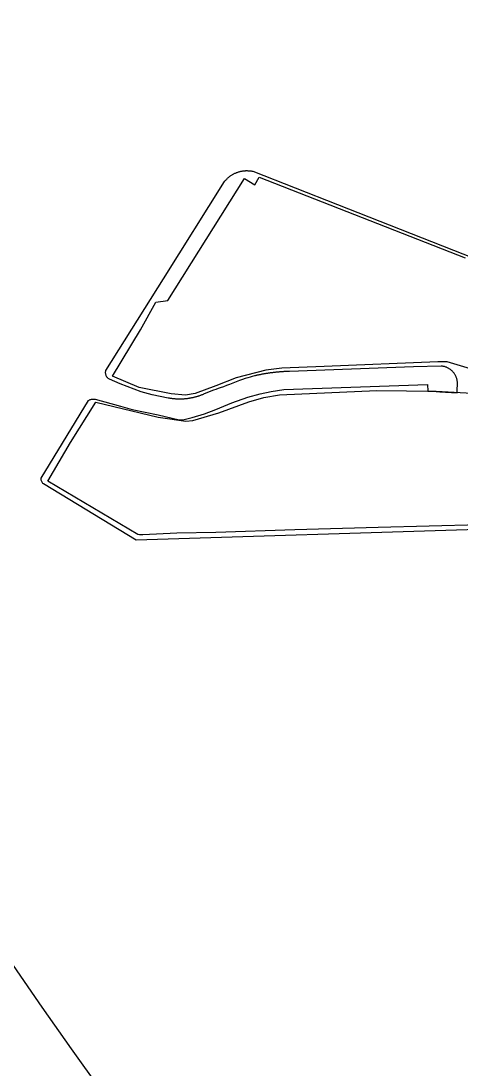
# Model space of a CAD drawing. Header units: metres. Extents: x 668617 to 675126, y 2286318 to 2293677.
# Drawn here: x 671365 to 671580, y 2290418 to 2290930 of the extents above; entities that cross this region are included whole.
import ezdxf

# ---------------------------------------------------------------- set-up
doc = ezdxf.new("R2010")
doc.units = ezdxf.units.M
doc.header["$MEASUREMENT"] = 0
for name, color, linetype in [('DMTG-BANQUETA', 252, 'Continuous'), ('DMTG-MANZANA', 253, 'Continuous'), ('DMTG-TRAZA-BASE', 7, 'Continuous'), ('DMTG_SECCIONES_VIALES', 250, 'Continuous')]:
    doc.layers.add(name, color=color, linetype=linetype)

# ---------------------------------------------------------------- blocks, each defined once
blk = doc.blocks.new('traza_base_proyecto')
at = {"layer": 'DMTG-BANQUETA', "linetype": 'Continuous', "lineweight": 25}
blk.add_polyline3d([(31.12, -1969.7, 0), (-135.79, -1974.82, 0), (-181.05, -1947.35, 0), (-181.31, -1947.11, 0), (-181.53, -1946.84, 0), (-181.73, -1946.54, 0), (-181.9, -1946.23, 0), (-182.02, -1945.9, 0), (-182.11, -1945.56, 0), (-182.16, -1945.21, 0), (-182.17, -1944.86, 0), (-182.15, -1944.51, 0), (-159.08, -1906.5, 0), (-158.77, -1906.36, 0), (-158.47, -1906.24, 0), (-158.14, -1906.12, 0), (-157.81, -1906.04, 0), (-157.49, -1905.97, 0), (-157.16, -1905.91, 0), (-156.81, -1905.87, 0), (-156.49, -1905.85, 0), (-156.15, -1905.84, 0), (-155.81, -1905.85, 0), (-143.45, -1909.39, 0), (-137.73, -1911.03, 0), (-125.05, -1913.62, 0), (-114.69, -1915.94, 0), (-112.95, -1915.96, 0), (-108.44, -1914.86, 0), (-102.33, -1913.14, 0), (-96.81, -1910.99, 0), (-89.01, -1907.67, 0), (-81.18, -1904.9, 0), (-75.23, -1903.28, 0), (-69.75, -1902.1, 0), (-63.52, -1901.16, 0), (6.64, -1898.77, 0), (6.76, -1902, 0), (6.75, -1902, 0), (10.85, -1902.24, 0), (12.69, -1902.34, 0), (21.09, -1902.83, 0), (21.12, -1901.53, 0), (21.27, -1898.37, 0), (21.26, -1898.05, 0), (21.24, -1897.73, 0), (21.2, -1897.41, 0), (21.16, -1897.09, 0), (21.12, -1896.77, 0), (21.05, -1896.46, 0), (20.97, -1896.14, 0), (20.88, -1895.83, 0), (20.78, -1895.53, 0), (20.67, -1895.22, 0), (20.55, -1894.93, 0), (20.42, -1894.62, 0), (20.27, -1894.34, 0), (20.12, -1894.06, 0), (19.95, -1893.79, 0), (19.77, -1893.52, 0), (19.59, -1893.25, 0), (19.39, -1893, 0), (19.19, -1892.75, 0), (18.97, -1892.51, 0), (18.75, -1892.27, 0), (18.52, -1892.05, 0), (18.27, -1891.83, 0), (18.03, -1891.62, 0), (17.78, -1891.43, 0), (17.52, -1891.24, 0), (17.25, -1891.06, 0), (16.97, -1890.9, 0), (16.69, -1890.74, 0), (16.4, -1890.59, 0), (16.11, -1890.46, 0), (15.81, -1890.33, 0), (15.51, -1890.22, 0), (15.21, -1890.12, 0), (14.9, -1890.02, 0), (14.58, -1889.94, 0), (14.27, -1889.87, 0), (13.94, -1889.82, 0), (13.63, -1889.78, 0), (13.31, -1889.74, 0), (-0.3, -1890.06, 0), (-60.8, -1892.35, 0), (-61.11, -1892.36, 0), (-61.43, -1892.37, 0), (-61.73, -1892.37, 0), (-62.03, -1892.39, 0), (-62.34, -1892.4, 0), (-62.65, -1892.41, 0), (-62.97, -1892.43, 0), (-63.27, -1892.45, 0), (-63.56, -1892.46, 0), (-63.88, -1892.48, 0), (-64.19, -1892.5, 0), (-64.5, -1892.52, 0), (-64.81, -1892.54, 0), (-65.11, -1892.57, 0), (-65.42, -1892.59, 0), (-65.73, -1892.62, 0), (-66.05, -1892.64, 0), (-66.35, -1892.67, 0), (-66.65, -1892.7, 0), (-66.96, -1892.73, 0), (-67.27, -1892.76, 0), (-67.57, -1892.79, 0), (-67.89, -1892.82, 0), (-68.19, -1892.86, 0), (-68.49, -1892.89, 0), (-68.8, -1892.93, 0), (-69.11, -1892.97, 0), (-69.41, -1893.01, 0), (-69.73, -1893.05, 0), (-70.02, -1893.09, 0), (-70.33, -1893.12, 0), (-70.65, -1893.17, 0), (-70.94, -1893.22, 0), (-71.26, -1893.26, 0), (-71.56, -1893.31, 0), (-71.86, -1893.35, 0), (-72.16, -1893.4, 0), (-72.47, -1893.45, 0), (-72.77, -1893.5, 0), (-73.08, -1893.56, 0), (-73.38, -1893.61, 0), (-73.69, -1893.66, 0), (-73.99, -1893.72, 0), (-74.3, -1893.77, 0), (-74.6, -1893.83, 0), (-74.9, -1893.89, 0), (-75.2, -1893.95, 0), (-75.5, -1894.01, 0), (-75.8, -1894.07, 0), (-76.11, -1894.12, 0), (-76.41, -1894.2, 0), (-76.71, -1894.26, 0), (-77.01, -1894.33, 0), (-77.31, -1894.4, 0), (-77.61, -1894.46, 0), (-77.93, -1894.53, 0), (-78.99, -1894.82, 0), (-80.06, -1895.11, 0), (-81.14, -1895.41, 0), (-82.49, -1895.82, 0), (-83.86, -1896.26, 0), (-85.21, -1896.73, 0), (-86.81, -1897.37, 0), (-88.44, -1898.05, 0), (-90.06, -1898.72, 0), (-91.58, -1899.28, 0), (-93.1, -1899.82, 0), (-94.64, -1900.37, 0), (-95.73, -1900.77, 0), (-96.83, -1901.18, 0), (-97.92, -1901.59, 0), (-102.5, -1903.35, 0), (-102.79, -1903.48, 0), (-103.06, -1903.6, 0), (-103.36, -1903.72, 0), (-103.65, -1903.84, 0), (-103.93, -1903.95, 0), (-104.23, -1904.06, 0), (-104.52, -1904.17, 0), (-104.81, -1904.27, 0), (-105.1, -1904.37, 0), (-105.4, -1904.47, 0), (-105.69, -1904.57, 0), (-105.99, -1904.66, 0), (-106.29, -1904.75, 0), (-106.59, -1904.83, 0), (-106.89, -1904.92, 0), (-107.19, -1904.99, 0), (-107.49, -1905.07, 0), (-107.79, -1905.14, 0), (-108.09, -1905.21, 0), (-108.4, -1905.28, 0), (-108.7, -1905.34, 0), (-109.01, -1905.4, 0), (-109.31, -1905.46, 0), (-109.62, -1905.51, 0), (-109.92, -1905.56, 0), (-110.23, -1905.61, 0), (-110.55, -1905.65, 0), (-110.85, -1905.69, 0), (-111.16, -1905.73, 0), (-111.48, -1905.76, 0), (-111.77, -1905.79, 0), (-112.08, -1905.82, 0), (-112.39, -1905.84, 0), (-112.7, -1905.87, 0), (-113.02, -1905.87, 0), (-113.31, -1905.9, 0), (-113.63, -1905.91, 0), (-113.95, -1905.91, 0), (-114.27, -1905.92, 0), (-114.56, -1905.92, 0), (-114.88, -1905.92, 0), (-115.19, -1905.91, 0), (-115.5, -1905.9, 0), (-115.81, -1905.89, 0), (-116.12, -1905.87, 0), (-116.44, -1905.85, 0), (-116.74, -1905.83, 0), (-117.05, -1905.81, 0), (-117.37, -1905.78, 0), (-117.67, -1905.75, 0), (-117.98, -1905.71, 0), (-118.3, -1905.67, 0), (-118.59, -1905.62, 0), (-118.91, -1905.58, 0), (-119.21, -1905.54, 0), (-119.52, -1905.48, 0), (-119.81, -1905.43, 0), (-120.13, -1905.37, 0), (-127.88, -1903.83, 0), (-133.27, -1902.26, 0), (-143.52, -1898.36, 0), (-148.81, -1896.18, 0), (-149.1, -1896.01, 0), (-149.36, -1895.81, 0), (-149.6, -1895.59, 0), (-149.81, -1895.35, 0), (-150.02, -1895.09, 0), (-150.2, -1894.82, 0), (-150.35, -1894.53, 0), (-150.48, -1894.23, 0), (-150.56, -1893.91, 0), (-150.63, -1893.59, 0), (-150.67, -1893.27, 0), (-150.69, -1892.94, 0), (-150.66, -1892.62, 0), (-150.62, -1892.3, 0), (-150.54, -1891.98, 0), (-122.44, -1847.17, 0), (-92.58, -1799.57, 0), (-92.39, -1799.33, 0), (-92.19, -1799.09, 0), (-91.98, -1798.85, 0), (-91.77, -1798.62, 0), (-91.56, -1798.39, 0), (-91.35, -1798.17, 0), (-91.12, -1797.95, 0), (-90.89, -1797.74, 0), (-90.65, -1797.53, 0), (-90.41, -1797.33, 0), (-90.17, -1797.14, 0), (-89.92, -1796.95, 0), (-89.67, -1796.76, 0), (-89.43, -1796.59, 0), (-89.16, -1796.41, 0), (-88.89, -1796.25, 0), (-88.63, -1796.09, 0), (-88.35, -1795.93, 0), (-88.08, -1795.78, 0), (-87.81, -1795.64, 0), (-87.52, -1795.5, 0), (-87.23, -1795.37, 0), (-86.95, -1795.25, 0), (-86.67, -1795.14, 0), (-86.37, -1795.03, 0), (-86.06, -1794.92, 0), (-85.77, -1794.83, 0), (-85.47, -1794.74, 0), (-85.17, -1794.66, 0), (-84.87, -1794.58, 0), (-84.56, -1794.51, 0), (-84.26, -1794.45, 0), (-83.95, -1794.4, 0), (-83.65, -1794.35, 0), (-83.33, -1794.31, 0), (-83.02, -1794.27, 0), (-82.72, -1794.25, 0), (-82.4, -1794.23, 0), (-82.09, -1794.21, 0), (-81.78, -1794.21, 0), (-81.48, -1794.21, 0), (-81.15, -1794.22, 0), (-80.84, -1794.24, 0), (-80.53, -1794.26, 0), (-80.23, -1794.29, 0), (-79.91, -1794.33, 0), (-79.6, -1794.37, 0), (-79.3, -1794.42, 0), (-78.99, -1794.48, 0), (-78.69, -1794.54, 0), (-37.43, -1810.78, 0), (244.45, -1921.74, 0)], dxfattribs=at)
at = {"layer": 'DMTG-MANZANA', "linetype": 'Continuous', "lineweight": 25}
for points in [[(57.18, -1966.63, 0), (-17.55, -1968.63, 0), (-58.16, -1969.83, 0), (-96.84, -1971.12, 0), (-115.82, -1971.42, 0), (-132.51, -1972.29, 0), (-134.05, -1972.32, 0), (-134.96, -1972.15, 0), (-178.97, -1946.08, 0), (-167.8, -1927.09, 0), (-155.49, -1907.31, 0), (-124.92, -1914.7, 0), (-111.5, -1916.75, 0), (-108.07, -1916.36, 0), (-95.36, -1912.66, 0), (-80.72, -1907.18, 0), (-73.39, -1905.17, 0), (-65.73, -1903.82, 0), (-18.09, -1901.66, 0), (10.91, -1901.94, 0), (28.35, -1902.92, 0)], [(27.64, -1891.04, 0), (16.21, -1887.74, 0), (11.7, -1887.67, 0), (-43.94, -1890, 0), (-64.57, -1890.72, 0), (-72.45, -1891.79, 0), (-86.88, -1895.41, 0), (-96.75, -1899.38, 0), (-106.9, -1903.13, 0), (-111.65, -1903.94, 0), (-118.67, -1903.36, 0), (-134.3, -1900.16, 0), (-147.29, -1894.64, 0), (-133.7, -1871.95, 0), (-126.18, -1858.5, 0), (-120.33, -1857.66, 0), (-82.77, -1797.99, 0), (-77.82, -1801.1, 0), (-75.58, -1797.46, 0), (25.07, -1836.78, 0)], [(57.18, -1966.63, 0), (-17.55, -1968.63, 0), (-58.16, -1969.83, 0), (-96.84, -1971.12, 0), (-115.82, -1971.42, 0), (-132.51, -1972.29, 0), (-134.05, -1972.32, 0), (-134.96, -1972.15, 0), (-178.97, -1946.08, 0), (-167.8, -1927.09, 0), (-155.49, -1907.31, 0), (-124.92, -1914.7, 0), (-111.5, -1916.75, 0), (-108.07, -1916.36, 0), (-95.36, -1912.66, 0), (-80.72, -1907.18, 0), (-73.39, -1905.17, 0), (-65.73, -1903.82, 0), (-18.09, -1901.66, 0), (10.91, -1901.94, 0), (28.35, -1902.92, 0)], [(27.64, -1891.04, 0), (16.21, -1887.74, 0), (11.7, -1887.67, 0), (-43.94, -1890, 0), (-64.57, -1890.72, 0), (-72.45, -1891.79, 0), (-86.88, -1895.41, 0), (-96.75, -1899.38, 0), (-106.9, -1903.13, 0), (-111.65, -1903.94, 0), (-118.67, -1903.36, 0), (-134.3, -1900.16, 0), (-147.29, -1894.64, 0), (-133.7, -1871.95, 0), (-126.18, -1858.5, 0), (-120.33, -1857.66, 0), (-82.77, -1797.99, 0), (-77.82, -1801.1, 0), (-75.58, -1797.46, 0), (25.07, -1836.78, 0)]]:
    blk.add_polyline3d(points, dxfattribs=at)

msp = doc.modelspace()

# ---------------------------------------------------------------- linework, layer by layer
at = {"layer": 'DMTG_SECCIONES_VIALES', "color": 6}
msp.add_circle((673067.74788, 2291619.20218), 2058.07959, dxfattribs=at)

# ---------------------------------------------------------------- block references
at = {"layer": 'DMTG-TRAZA-BASE'}
msp.add_blockref('traza_base_proyecto', (671556.78644, 2292651.27973), dxfattribs=at)

doc.saveas('drawing.dxf')
